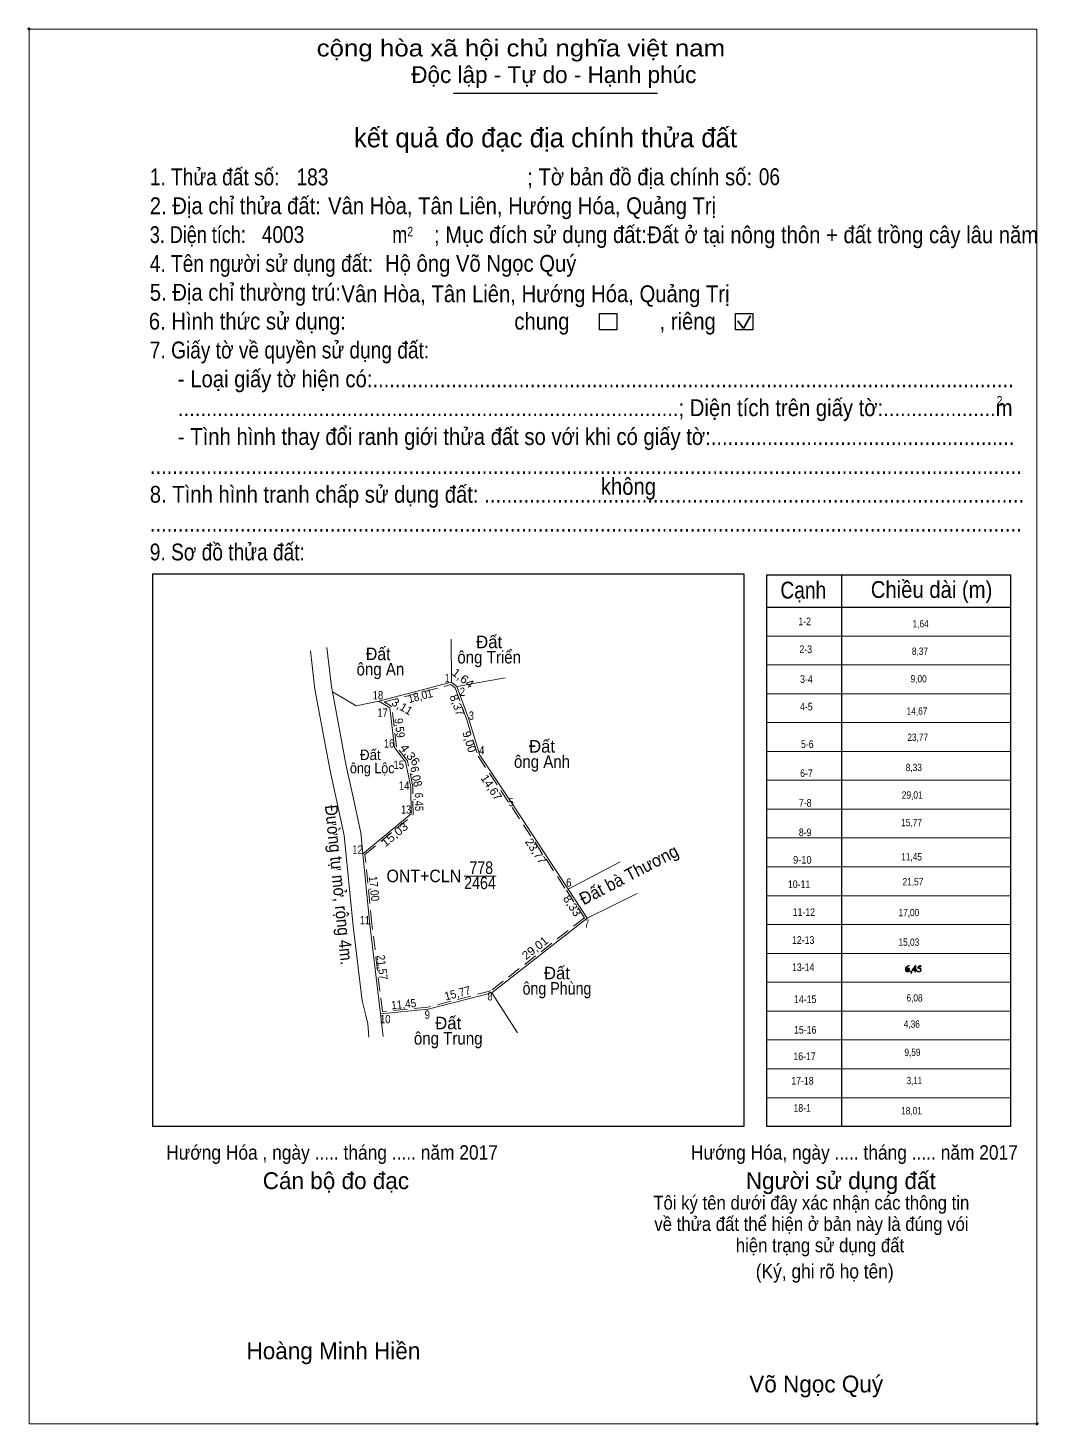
# Model space of a CAD drawing. Header units: metres. Extents: x 548794 to 550590, y 1837796 to 1838192.
# Drawn here: x 549607 to 549849, y 1837857.4 to 1838192.4 of the extents above; entities that cross this region are included whole.
import ezdxf
from ezdxf.enums import TextEntityAlignment as Align

# ---------------------------------------------------------------- set-up
doc = ezdxf.new("R2010")
doc.units = ezdxf.units.M
doc.header["$LTSCALE"] = 1.1
doc.header["$PDMODE"] = 32
doc.header["$PDSIZE"] = 0.55
doc.linetypes.add('MEDIUM_DASHED', pattern=[4.5, 3, -1.5])
for name, color, linetype, lineweight in [('1', 7, 'Continuous', 13), ('10', 7, 'Continuous', 13), ('32', 7, 'Continuous', 13), ('44', 7, 'Continuous', 13), ('61', 7, 'Continuous', 13), ('63', 7, 'Continuous', 13), ('7', 7, 'Continuous', 13)]:
    doc.layers.add(name, color=color, linetype=linetype, lineweight=lineweight)
doc.layers.add('30', color=7, linetype='Continuous')
doc.layers.add('6', color=7, linetype='Continuous')

msp = doc.modelspace()

# ---------------------------------------------------------------- hatches: boundary and pattern name
at = {"layer": '63'}
for points in [[(549818.19, 1837967.78), (549818.14, 1837967.77), (549818.1, 1837967.76), (549818.06, 1837967.76), (549817.89, 1837967.72), (549817.73, 1837967.66), (549817.59, 1837967.57), (549817.47, 1837967.46), (549817.36, 1837967.33), (549817.29, 1837967.19), (549817.25, 1837967.03), (549817.23, 1837966.86), (549817.24, 1837966.72), (549817.28, 1837966.59), (549817.32, 1837966.48), (549817.39, 1837966.38), (549817.47, 1837966.31), (549817.56, 1837966.26), (549817.65, 1837966.22), (549817.77, 1837966.22), (549817.87, 1837966.22), (549817.96, 1837966.25), (549818.05, 1837966.3), (549818.12, 1837966.37), (549818.17, 1837966.45), (549818.21, 1837966.53), (549818.24, 1837966.62), (549818.24, 1837966.73), (549818.24, 1837966.83), (549818.21, 1837966.92), (549818.18, 1837967.01), (549818.13, 1837967.08), (549818.06, 1837967.12), (549817.99, 1837967.17), (549817.91, 1837967.2), (549817.81, 1837967.2), (549817.65, 1837967.17), (549817.51, 1837967.11), (549817.53, 1837967.17), (549817.54, 1837967.22), (549817.58, 1837967.31), (549817.69, 1837967.47), (549817.72, 1837967.5), (549817.75, 1837967.53), (549817.82, 1837967.58), (549817.98, 1837967.67), (549818.08, 1837967.71), (549818.12, 1837967.72), (549818.15, 1837967.73), (549818.2, 1837967.73)], [(549817.49, 1837967.02), (549817.51, 1837967.03), (549817.61, 1837967.09), (549817.73, 1837967.1), (549817.86, 1837967.08), (549817.95, 1837967), (549818.01, 1837966.9), (549818.03, 1837966.75), (549818.04, 1837966.65), (549818.02, 1837966.5), (549817.98, 1837966.38), (549817.9, 1837966.31), (549817.81, 1837966.28), (549817.73, 1837966.28), (549817.65, 1837966.31), (549817.6, 1837966.36), (549817.55, 1837966.42), (549817.48, 1837966.59), (549817.46, 1837966.8), (549817.46, 1837966.87), (549817.47, 1837966.93)], [(549818.54, 1837965.89), (549818.63, 1837965.94), (549818.71, 1837966.03), (549818.77, 1837966.13), (549818.8, 1837966.22), (549818.79, 1837966.3), (549818.75, 1837966.38), (549818.69, 1837966.42), (549818.61, 1837966.45), (549818.56, 1837966.44), (549818.52, 1837966.41), (549818.49, 1837966.38), (549818.48, 1837966.32), (549818.49, 1837966.28), (549818.52, 1837966.24), (549818.6, 1837966.22), (549818.67, 1837966.22), (549818.7, 1837966.21), (549818.71, 1837966.18), (549818.69, 1837966.12), (549818.63, 1837966.04), (549818.57, 1837965.97), (549818.52, 1837965.94)], [(549818.91, 1837966.6), (549819.55, 1837966.6), (549819.55, 1837966.22), (549819.75, 1837966.22), (549819.75, 1837966.6), (549819.97, 1837966.6), (549819.97, 1837966.75), (549819.75, 1837966.75), (549819.75, 1837967.78), (549819.64, 1837967.78), (549818.91, 1837966.75)], [(549819.01, 1837966.75), (549819.55, 1837967.52), (549819.55, 1837966.75)], [(549820.45, 1837967.49), (549820.95, 1837967.49), (549821.05, 1837967.72), (549821.03, 1837967.74), (549820.99, 1837967.7), (549820.97, 1837967.68), (549820.94, 1837967.68), (549820.91, 1837967.68), (549820.9, 1837967.68), (549820.43, 1837967.68), (549820.18, 1837967.15), (549820.18, 1837967.13), (549820.18, 1837967.12), (549820.21, 1837967.12), (549820.44, 1837967.09), (549820.65, 1837967.01), (549820.74, 1837966.94), (549820.81, 1837966.86), (549820.85, 1837966.76), (549820.86, 1837966.66), (549820.84, 1837966.51), (549820.77, 1837966.38), (549820.67, 1837966.31), (549820.54, 1837966.28), (549820.48, 1837966.29), (549820.41, 1837966.33), (549820.29, 1837966.4), (549820.21, 1837966.42), (549820.17, 1837966.42), (549820.13, 1837966.4), (549820.11, 1837966.33), (549820.11, 1837966.32), (549820.15, 1837966.26), (549820.22, 1837966.23), (549820.4, 1837966.22), (549820.53, 1837966.22), (549820.64, 1837966.25), (549820.75, 1837966.29), (549820.84, 1837966.36), (549820.92, 1837966.43), (549820.97, 1837966.52), (549821.01, 1837966.62), (549821.02, 1837966.73), (549821.01, 1837966.87), (549820.97, 1837966.98), (549820.91, 1837967.08), (549820.83, 1837967.15), (549820.64, 1837967.24), (549820.36, 1837967.31)]]:
    msp.add_hatch(color=256, dxfattribs=at).paths.add_polyline_path(points)

# ---------------------------------------------------------------- linework, layer by layer
at = {"layer": '1'}
msp.add_lwpolyline([(549708.45, 1838035.62), (549709.74, 1838034.61), (549712.63, 1838026.75), (549715.28, 1838018.15), (549723.39, 1838005.92), (549736.43, 1837986.05), (549741, 1837979.09), (549718.13, 1837961.25), (549702.87, 1837957.28), (549691.47, 1837956.2), (549688.9, 1837977.62), (549687.21, 1837994.54), (549698.78, 1838004.14), (549698.69, 1838010.59), (549697.46, 1838016.54), (549694.77, 1838019.97), (549693.69, 1838029.5), (549691.02, 1838031.09)], close=True, dxfattribs=at)
at = {"layer": '1', "linetype": 'MEDIUM_DASHED'}
msp.add_lwpolyline([(549708.34, 1838035.07), (549709.32, 1838034.3), (549712.16, 1838026.59), (549714.82, 1838017.93), (549722.97, 1838005.64), (549736.01, 1837985.78), (549740.33, 1837979.2), (549717.9, 1837961.71), (549702.78, 1837957.77), (549691.91, 1837956.74), (549689.4, 1837977.67), (549687.73, 1837994.33), (549699.28, 1838003.91), (549699.19, 1838010.64), (549697.93, 1838016.76), (549695.25, 1838020.17), (549694.16, 1838029.8), (549692.3, 1838030.91)], close=True, dxfattribs=at)
at = {"layer": '10'}
for p, q in [((549708.39, 1838045.95), (549708.45, 1838035.62)), ((549709.74, 1838034.61), (549721.34, 1838036.7)), ((549709.74, 1838034.61), (549712.63, 1838026.75)), ((549736.43, 1837986.05), (549748.93, 1837992.58)), ((549741, 1837979.09), (549752.97, 1837985.03)), ((549741, 1837979.09), (549718.13, 1837961.25)), ((549718.13, 1837961.25), (549724.27, 1837951.64))]:
    msp.add_line(p, q, dxfattribs=at)
at = {"layer": '32'}
msp.add_line((549685.62, 1838029.95), (549679.92, 1838033.33), dxfattribs=at)
at = {"layer": '44'}
for p, q in [((549678.57, 1838043.97), (549679.68, 1838034.61)), ((549708.45, 1838035.62), (549709.74, 1838034.61)), ((549691.02, 1838031.09), (549685.62, 1838029.95)), ((549712.63, 1838026.75), (549715.28, 1838018.15)), ((549683.26, 1838015.62), (549684.73, 1838008.78)), ((549723.39, 1838005.92), (549715.28, 1838018.15)), ((549698.78, 1838004.14), (549687.21, 1837994.54)), ((549711.5, 1837989.17), (549719.17, 1837989.17)), ((549691.47, 1837956.2), (549692.12, 1837950.8))]:
    msp.add_line(p, q, dxfattribs=at)
for points in [[(549674.64, 1838043.11), (549675.72, 1838034), (549679.34, 1838014.83), (549682.75, 1837998.91), (549684.92, 1837977.18), (549687.07, 1837959.31)], [(549679.68, 1838034.61), (549679.92, 1838033.33), (549683.26, 1838015.62)], [(549684.73, 1838008.78), (549686.71, 1837999.53), (549687.21, 1837994.54)], [(549684.73, 1838008.78), (549686.71, 1837999.53), (549687.21, 1837994.54)]]:
    msp.add_lwpolyline(points, dxfattribs=at)
at = {"layer": '61'}
msp.add_line((549687.91, 1837955.77), (549687.07, 1837959.31), dxfattribs=at)
msp.add_lwpolyline([(549688.64, 1837950.6), (549688.4, 1837953.81), (549687.91, 1837955.77)], dxfattribs=at)
at = {"layer": '63'}
for p, q in [((549691.02, 1838031.09), (549708.45, 1838035.62)), ((549691.02, 1838031.09), (549693.69, 1838029.5)), ((549693.69, 1838029.5), (549694.77, 1838019.97)), ((549694.77, 1838019.97), (549697.46, 1838016.54)), ((549697.46, 1838016.54), (549698.69, 1838010.59)), ((549698.69, 1838010.59), (549698.78, 1838004.14))]:
    msp.add_line(p, q, dxfattribs=at)
for points in [[(549818.19, 1837967.78), (549818.14, 1837967.77), (549818.1, 1837967.76), (549818.06, 1837967.76), (549817.89, 1837967.72), (549817.73, 1837967.66), (549817.59, 1837967.57), (549817.47, 1837967.46), (549817.36, 1837967.33), (549817.29, 1837967.19), (549817.25, 1837967.03), (549817.23, 1837966.86), (549817.24, 1837966.72), (549817.28, 1837966.59), (549817.32, 1837966.48), (549817.39, 1837966.38), (549817.47, 1837966.31), (549817.56, 1837966.26), (549817.65, 1837966.22), (549817.77, 1837966.22), (549817.87, 1837966.22), (549817.96, 1837966.25), (549818.05, 1837966.3), (549818.12, 1837966.37), (549818.17, 1837966.45), (549818.21, 1837966.53), (549818.24, 1837966.62), (549818.24, 1837966.73), (549818.24, 1837966.83), (549818.21, 1837966.92), (549818.18, 1837967.01), (549818.13, 1837967.08), (549818.06, 1837967.12), (549817.99, 1837967.17), (549817.91, 1837967.2), (549817.81, 1837967.2), (549817.65, 1837967.17), (549817.51, 1837967.11), (549817.53, 1837967.17), (549817.54, 1837967.22), (549817.58, 1837967.31), (549817.69, 1837967.47), (549817.72, 1837967.5), (549817.75, 1837967.53), (549817.82, 1837967.58), (549817.98, 1837967.67), (549818.08, 1837967.71), (549818.12, 1837967.72), (549818.15, 1837967.73), (549818.2, 1837967.73)], [(549817.49, 1837967.02), (549817.51, 1837967.03), (549817.61, 1837967.09), (549817.73, 1837967.1), (549817.86, 1837967.08), (549817.95, 1837967), (549818.01, 1837966.9), (549818.03, 1837966.75), (549818.04, 1837966.65), (549818.02, 1837966.5), (549817.98, 1837966.38), (549817.9, 1837966.31), (549817.81, 1837966.28), (549817.73, 1837966.28), (549817.65, 1837966.31), (549817.6, 1837966.36), (549817.55, 1837966.42), (549817.48, 1837966.59), (549817.46, 1837966.8), (549817.46, 1837966.87), (549817.47, 1837966.93)], [(549818.54, 1837965.89), (549818.63, 1837965.94), (549818.71, 1837966.03), (549818.77, 1837966.13), (549818.8, 1837966.22), (549818.79, 1837966.3), (549818.75, 1837966.38), (549818.69, 1837966.42), (549818.61, 1837966.45), (549818.56, 1837966.44), (549818.52, 1837966.41), (549818.49, 1837966.38), (549818.48, 1837966.32), (549818.49, 1837966.28), (549818.52, 1837966.24), (549818.6, 1837966.22), (549818.67, 1837966.22), (549818.7, 1837966.21), (549818.71, 1837966.18), (549818.69, 1837966.12), (549818.63, 1837966.04), (549818.57, 1837965.97), (549818.52, 1837965.94)], [(549818.91, 1837966.6), (549819.55, 1837966.6), (549819.55, 1837966.22), (549819.75, 1837966.22), (549819.75, 1837966.6), (549819.97, 1837966.6), (549819.97, 1837966.75), (549819.75, 1837966.75), (549819.75, 1837967.78), (549819.64, 1837967.78), (549818.91, 1837966.75)], [(549819.01, 1837966.75), (549819.55, 1837967.52), (549819.55, 1837966.75)], [(549820.45, 1837967.49), (549820.95, 1837967.49), (549821.05, 1837967.72), (549821.03, 1837967.74), (549820.99, 1837967.7), (549820.97, 1837967.68), (549820.94, 1837967.68), (549820.91, 1837967.68), (549820.9, 1837967.68), (549820.43, 1837967.68), (549820.18, 1837967.15), (549820.18, 1837967.13), (549820.18, 1837967.12), (549820.21, 1837967.12), (549820.44, 1837967.09), (549820.65, 1837967.01), (549820.74, 1837966.94), (549820.81, 1837966.86), (549820.85, 1837966.76), (549820.86, 1837966.66), (549820.84, 1837966.51), (549820.77, 1837966.38), (549820.67, 1837966.31), (549820.54, 1837966.28), (549820.48, 1837966.29), (549820.41, 1837966.33), (549820.29, 1837966.4), (549820.21, 1837966.42), (549820.17, 1837966.42), (549820.13, 1837966.4), (549820.11, 1837966.33), (549820.11, 1837966.32), (549820.15, 1837966.26), (549820.22, 1837966.23), (549820.4, 1837966.22), (549820.53, 1837966.22), (549820.64, 1837966.25), (549820.75, 1837966.29), (549820.84, 1837966.36), (549820.92, 1837966.43), (549820.97, 1837966.52), (549821.01, 1837966.62), (549821.02, 1837966.73), (549821.01, 1837966.87), (549820.97, 1837966.98), (549820.91, 1837967.08), (549820.83, 1837967.15), (549820.64, 1837967.24), (549820.36, 1837967.31)]]:
    msp.add_lwpolyline(points, close=True, dxfattribs=at)
at = {"layer": '7', "lineweight": 25}
for p, q in [((549708.96, 1838176.76), (549757.81, 1838176.76)), ((549708.96, 1838176.76), (549757.81, 1838176.76)), ((549801.93, 1838061.33), (549801.93, 1837929.2)), ((549801.93, 1838061.33), (549801.93, 1837929.2)), ((549784.07, 1838053.61), (549842.48, 1838053.61)), ((549784.07, 1838053.61), (549842.48, 1838053.61))]:
    msp.add_line(p, q, dxfattribs=at)
at = {"layer": '7', "lineweight": 35}
for p, q in [((549778.46, 1838120.37), (549780.14, 1838123.37)), ((549778.46, 1838120.37), (549780.14, 1838123.37)), ((549777.09, 1838122.16), (549778.46, 1838120.37)), ((549777.09, 1838122.16), (549778.46, 1838120.37))]:
    msp.add_line(p, q, dxfattribs=at)
at = {"layer": '7'}
for p, q in [((549784.07, 1838046.7), (549842.48, 1838046.7)), ((549784.07, 1838046.7), (549842.48, 1838046.7)), ((549784.07, 1838039.79), (549842.48, 1838039.79)), ((549784.07, 1838039.79), (549842.48, 1838039.79)), ((549784.07, 1838032.88), (549842.48, 1838032.88)), ((549784.07, 1838032.88), (549842.48, 1838032.88)), ((549784.07, 1838025.96), (549842.48, 1838025.96)), ((549784.07, 1838025.96), (549842.48, 1838025.96)), ((549784.07, 1838019.05), (549842.48, 1838019.05)), ((549784.07, 1838019.05), (549842.48, 1838019.05)), ((549784.07, 1838012.14), (549842.48, 1838012.14)), ((549784.07, 1838012.14), (549842.48, 1838012.14)), ((549784.07, 1838005.23), (549842.48, 1838005.23)), ((549784.07, 1838005.23), (549842.48, 1838005.23)), ((549784.07, 1837998.32), (549842.48, 1837998.32)), ((549784.07, 1837991.4), (549842.48, 1837991.4)), ((549784.07, 1837991.4), (549842.48, 1837991.4)), ((549784.07, 1837984.49), (549842.48, 1837984.49)), ((549784.07, 1837984.49), (549842.48, 1837984.49)), ((549784.07, 1837977.58), (549842.48, 1837977.58)), ((549784.07, 1837977.58), (549842.48, 1837977.58)), ((549784.07, 1837970.67), (549842.48, 1837970.67)), ((549784.07, 1837970.67), (549842.48, 1837970.67)), ((549784.07, 1837963.76), (549842.48, 1837963.76)), ((549784.07, 1837963.76), (549842.48, 1837963.76)), ((549784.07, 1837956.84), (549842.48, 1837956.84)), ((549784.07, 1837956.84), (549842.48, 1837956.84)), ((549784.07, 1837949.93), (549842.48, 1837949.93)), ((549784.07, 1837949.93), (549842.48, 1837949.93)), ((549784.07, 1837943.02), (549842.48, 1837943.02)), ((549784.07, 1837943.02), (549842.48, 1837943.02)), ((549784.07, 1837936.11), (549842.48, 1837936.11)), ((549784.07, 1837936.11), (549842.48, 1837936.11))]:
    msp.add_line(p, q, dxfattribs=at)
msp.add_lwpolyline([(549607.23, 1838192.08), (549848.77, 1838192.08), (549848.77, 1837858), (549607.23, 1837858)], close=True, dxfattribs=at)
msp.add_lwpolyline([(549607.23, 1838192.08), (549848.77, 1838192.08), (549848.77, 1837858), (549607.23, 1837858)], close=True, dxfattribs=at)
at = {"layer": '7', "lineweight": 25}
for points in [[(549743.91, 1838123.94), (549748.06, 1838123.94), (549748.06, 1838120.08), (549743.91, 1838120.08)], [(549743.91, 1838123.94), (549748.06, 1838123.94), (549748.06, 1838120.08), (549743.91, 1838120.08)], [(549776.55, 1838123.94), (549780.7, 1838123.94), (549780.7, 1838120.08), (549776.55, 1838120.08)], [(549776.55, 1838123.94), (549780.7, 1838123.94), (549780.7, 1838120.08), (549776.55, 1838120.08)], [(549636.85, 1838061.56), (549778.54, 1838061.56), (549778.54, 1837929.2), (549636.85, 1837929.2)], [(549636.85, 1838061.56), (549778.54, 1838061.56), (549778.54, 1837929.2), (549636.85, 1837929.2)], [(549784.07, 1838061.33), (549842.48, 1838061.33), (549842.48, 1837929.2), (549784.07, 1837929.2)], [(549784.07, 1838061.33), (549842.48, 1838061.33), (549842.48, 1837929.2), (549784.07, 1837929.2)]]:
    msp.add_lwpolyline(points, close=True, dxfattribs=at)
at = {"layer": '7'}
for p in [(549607.23, 1838192.08), (549848.77, 1837858)]:
    msp.add_point(p, dxfattribs=at)

# ---------------------------------------------------------------- texts
at = {"layer": '1'}
for s, width, p in [('778', 0.85, (549715.595, 1837989.7)), ('ONT+CLN', 0.95, (549701.84, 1837987.73)), ('2464', 0.85, (549715.295, 1837986.06))]:
    msp.add_text(s, height=3, dxfattribs=dict(at, width=width)).set_placement(p, align=Align.CENTER)
at = {"layer": '1', "width": 0.9}
msp.add_text('Hướng Hóa , ngày ..... tháng ..... năm 2017', height=3.456, dxfattribs=at).set_placement((549640.09, 1837921.26))
at = {"layer": '1'}
for s, p in [('Hoàng Minh Hiền', (549659.34, 1837873.46)), ('Võ Ngọc Quý', (549779.84, 1837865.51))]:
    msp.add_text(s, height=4.032, dxfattribs=at).set_placement(p)
at = {"layer": '30'}
for s, height, width, p in [('1-2', 1.843, 0.85, (549794.63, 1838049.28)), ('1-2', 1.843, 0.85, (549794.63, 1838049.28)), ('2-3', 1.843, 0.85, (549794.88, 1838042.6)), ('2-3', 1.843, 0.85, (549794.88, 1838042.6)), ('3-4', 1.843, 0.85, (549795.04, 1838035.46)), ('3-4', 1.843, 0.85, (549795.04, 1838035.46)), ('4-5', 1.843, 0.85, (549795.03, 1838028.86)), ('4-5', 1.843, 0.85, (549795.03, 1838028.86)), ('5-6', 1.843, 0.85, (549795.26, 1838019.88)), ('5-6', 1.843, 0.85, (549795.26, 1838019.88)), ('6-7', 1.843, 0.85, (549795.05, 1838012.91)), ('7-8', 1.843, 0.85, (549794.76, 1838005.82)), ('8-9', 1.843, 0.85, (549794.75, 1837998.74)), ('9-10', 1.84, 0.9, (549794.77, 1837992.17)), ('10-11', 1.84, 0.85, (549794.45, 1837986.31)), ('11-12', 1.84, 0.85, (549795.59, 1837979.63)), ('12-13', 1.84, 0.85, (549795.43, 1837972.95)), ('13-14', 1.84, 0.85, (549795.43, 1837966.43)), ('14-15', 1.84, 0.85, (549795.91, 1837958.78)), ('15-16', 1.84, 0.85, (549795.91, 1837951.45)), ('16-17', 1.84, 0.85, (549795.75, 1837945.1)), ('17-18', 1.84, 0.85, (549795.26, 1837939.24)), ('18-1', 1.84, 0.85, (549794.61, 1837932.72))]:
    msp.add_text(s, height=height, dxfattribs=dict(at, width=width)).set_placement(p, align=Align.RIGHT)
at = {"layer": '44'}
for s, rotation, width, p in [('Đường tự mở, rộng 4m.', 275.703, 0.9, (549680.023, 1837986.944)), ('Đất bà Thương', 27.583, 0.95, (549751.655, 1837988.175))]:
    msp.add_text(s, height=3, rotation=rotation, dxfattribs=dict(at, width=width)).set_placement(p, align=Align.CENTER)
at = {"layer": '6', "width": 0.9}
for s, p in [('Đất ở tại nông thôn + đất trồng cây lâu năm', (549755.39, 1838140.8)), ('Hộ ông Võ Ngọc Quý', (549692.54, 1838133.95))]:
    msp.add_text(s, height=4.032, dxfattribs=at).set_placement(p)
at = {"layer": '63'}
for s, height, width, p in [('1,64', 1.75, 0.85, (549822.84, 1838048.77)), ('8,37', 1.75, 0.85, (549822.67, 1838042.18)), (' 1', 2, 0.75, (549707.97, 1838035.62)), ('9,00', 1.75, 0.85, (549822.35, 1838035.58)), (' 18', 2, 0.85, (549692.1, 1838031.51)), (' 2', 2, 0.85, (549711.71, 1838032.35)), (' 17', 2, 0.85, (549693.21, 1838027.35)), ('14,67', 1.75, 0.85, (549822.52, 1838027.85)), (' 3', 2, 0.8, (549713.82, 1838026.63)), ('23,77', 1.75, 0.85, (549822.69, 1838021.58)), (' 16', 2, 0.85, (549694.77, 1838019.97)), (' 4', 2, 0.85, (549716.35, 1838018.32)), (' 15', 2, 0.85, (549697.1, 1838014.87)), ('8,33', 1.75, 0.85, (549821.21, 1838014.34)), (' 14', 2, 0.85, (549698.39, 1838009.87)), ('29,01', 1.75, 0.85, (549821.38, 1838007.74)), (' 13', 2, 0.8, (549698.78, 1838004.14)), (' 5', 2, 0.8, (549723.39, 1838005.92)), ('15,77', 1.75, 0.85, (549821.22, 1838001.14)), (' 12', 2, 0.85, (549687.21, 1837994.54)), ('11,45', 1.75, 0.85, (549821.21, 1837992.93)), (' 6', 2, 0.85, (549737.21, 1837986.65)), ('21,57', 1.75, 0.85, (549821.55, 1837986.98)), (' 11', 2, 0.8, (549688.9, 1837977.62)), (' 7', 2, 0.8, (549741.48, 1837976.77)), ('17,00', 1.75, 0.85, (549820.57, 1837979.58)), ('15,03', 1.75, 0.85, (549820.57, 1837972.49)), (' 8', 2, 0.8, (549718.3, 1837959.4)), ('6,08', 1.75, 0.85, (549821.38, 1837959.14)), (' 10', 2, 0.85, (549693.85, 1837953.94)), (' 9', 2, 0.85, (549703.29, 1837955.01)), ('4,36', 1.75, 0.85, (549820.72, 1837952.87)), ('9,59', 1.75, 0.85, (549820.88, 1837946.11)), ('3,11', 1.75, 0.8, (549821.22, 1837939.35)), ('18,01', 1.75, 0.85, (549821.22, 1837932.11))]:
    msp.add_text(s, height=height, dxfattribs=dict(at, width=width)).set_placement(p, align=Align.RIGHT)
for p in [(549717.485, 1838043.78), (549730.165, 1838018.77), (549733.735, 1837964.46), (549707.675, 1837952.49)]:
    msp.add_text('Đất', height=3, dxfattribs=at).set_placement(p, align=Align.CENTER)
for s, height, width, p in [('Đất ', 3, 0.95, (549691.43, 1838040.92)), ('ông Triển', 3, 0.9, (549717.495, 1838040.12)), ('ông An', 3, 0.9, (549691.43, 1838037.26)), ('Đất ', 2.5, 0.95, (549689.46, 1838016.98)), ('ông Lộc', 2.5, 0.9, (549689.465, 1838013.82)), ('ông Anh', 3, 0.9, (549730.17, 1838015.11)), ('ông Phùng', 3, 0.85, (549733.745, 1837960.8)), ('ông Trung', 3, 0.9, (549707.68, 1837948.83))]:
    msp.add_text(s, height=height, dxfattribs=dict(at, width=width)).set_placement(p, align=Align.CENTER)
for s, rotation, width, p in [('1,64', 321.941, 1.1, (549710.609, 1838035.82)), ('18,01', 14.569, 0.9, (549701.238, 1838031.379)), ('9,59', 276.466, 0.9, (549695.064, 1838024.558)), ('4,36', 308.106, 1.1, (549697.743, 1838017.622)), ('6,08', 281.68, 0.95, (549699.02, 1838012.837)), ('6,45', 270.799, 0.85, (549699.691, 1838006.934)), ('15,03', 39.684, 1.1, (549695.431, 1837998.389)), ('17,00', 275.704, 0.9, (549688.949, 1837986.089)), ('8,33', 303.289, 1.05, (549736.573, 1837981.559)), ('29,01', 37.956, 1.05, (549729.1, 1837971.18)), ('21,57', 276.842, 0.9, (549690.846, 1837967.204)), ('15,77', 14.583, 0.95, (549710.158, 1837960.168)), ('11,45', 5.412, 0.9, (549697.096, 1837957.529))]:
    msp.add_text(s, height=2, rotation=rotation, dxfattribs=dict(at, width=width)).set_placement(p, align=Align.CENTER)
for s, rotation, p in [('8,37', 290.188, (549708.872, 1838029.795)), ('3,11', 329.226, (549696.143, 1838028.969)), ('9,00', 287.126, (549711.794, 1838021.084)), ('14,67', 303.549, (549717.201, 1838009.868)), ('23,77', 303.276, (549727.834, 1837994.614))]:
    msp.add_text(s, height=2, rotation=rotation, dxfattribs=at).set_placement(p, align=Align.CENTER)
at = {"layer": '7'}
for s, height, width, p in [('cộng hòa xã hội chủ nghĩa việt nam', 4.032, 1.15, (549676.15, 1838185.53)), ('cộng hòa xã hội chủ nghĩa việt nam', 4.032, 1.15, (549676.15, 1838185.53)), ('1. Thửa đất số:', 4.032, 0.85, (549636.16, 1838154.66)), ('1. Thửa đất số:', 4.032, 0.85, (549636.16, 1838154.66)), ('183', 4.032, 0.85, (549671.32, 1838154.66)), ('; Tờ bản đồ địa chính số:', 4.032, 0.9, (549726.61, 1838154.66)), ('; Tờ bản đồ địa chính số:', 4.032, 0.9, (549726.61, 1838154.66)), ('06', 4.032, 0.85, (549782.11, 1838154.71)), ('2. Địa chỉ thửa đất:', 4.032, 0.9, (549636.16, 1838147.75)), ('2. Địa chỉ thửa đất:', 4.032, 0.9, (549636.16, 1838147.75)), ('Vân Hòa, Tân Liên, Hướng Hóa, Quảng Trị', 4.032, 0.9, (549678.89, 1838147.75)), ('3. Diện tích:', 4.032, 0.8, (549636.16, 1838140.84)), ('3. Diện tích:', 4.032, 0.8, (549636.16, 1838140.84)), ('4003', 4.032, 0.85, (549662.99, 1838140.86)), ('m', 4.032, 0.8, (549694.27, 1838140.84)), ('m', 4.032, 0.8, (549694.27, 1838140.84)), ('2', 2.304, 0.8, (549697.9, 1838142.45)), ('2', 2.304, 0.8, (549697.9, 1838142.45)), ('; Mục đích sử dụng đất:', 4.032, 0.9, (549704.27, 1838140.84)), ('; Mục đích sử dụng đất:', 4.032, 0.9, (549704.27, 1838140.84)), ('4. Tên người sử dụng đất:', 4.032, 0.85, (549636.16, 1838133.93)), ('4. Tên người sử dụng đất:', 4.032, 0.85, (549636.16, 1838133.93)), ('5. Địa chỉ thường trú:', 4.032, 0.9, (549636.16, 1838127.02)), ('5. Địa chỉ thường trú:', 4.032, 0.9, (549636.16, 1838127.02)), ('Vân Hòa, Tân Liên, Hướng Hóa, Quảng Trị', 4.032, 0.9, (549682.09, 1838126.67)), ('6. Hình thức sử dụng:', 4.032, 0.9, (549635.92, 1838120.1)), ('6. Hình thức sử dụng:', 4.032, 0.9, (549635.92, 1838120.1)), ('chung                , riêng', 4.032, 0.9, (549723.53, 1838120.1)), ('chung                , riêng', 4.032, 0.9, (549723.53, 1838120.1)), ('7. Giấy tờ về quyền sử dụng đất:', 4.032, 0.85, (549636.16, 1838113.19)), ('7. Giấy tờ về quyền sử dụng đất:', 4.032, 0.85, (549636.16, 1838113.19)), ('     - Loại giấy tờ hiện có:..................................................................................................................', 4.032, 0.9, (549636.16, 1838106.28)), ('     - Loại giấy tờ hiện có:..................................................................................................................', 4.032, 0.9, (549636.16, 1838106.28)), ('     .........................................................................................; Diện tích trên giấy tờ:....................m', 4.032, 0.9, (549636.16, 1838099.37)), ('     .........................................................................................; Diện tích trên giấy tờ:....................m', 4.032, 0.9, (549636.16, 1838099.37)), ('2', 2.304, 0.8, (549839.14, 1838101.9)), ('2', 2.304, 0.8, (549839.14, 1838101.9)), ('     - Tình hình thay đổi ranh giới thửa đất so với khi có giấy tờ:......................................................', 4.032, 0.9, (549636.16, 1838092.46)), ('...........................................................................................................................................................', 4.032, 0.9, (549636.16, 1838085.54)), ('8. Tình hình tranh chấp sử dụng đất: ................................................................................................', 4.032, 0.9, (549636.16, 1838078.63)), ('8. Tình hình tranh chấp sử dụng đất: ................................................................................................', 4.032, 0.9, (549636.16, 1838078.63)), ('không', 4.032, 0.9, (549744.26, 1838080.53)), ('không', 4.032, 0.9, (549744.26, 1838080.53)), ('9. Sơ đồ thửa đất:', 4.032, 0.85, (549636.16, 1838064.81)), ('9. Sơ đồ thửa đất:', 4.032, 0.85, (549636.16, 1838064.81)), ('...........................................................................................................................................................', 4.032, 0.9, (549636.16, 1838071.72)), ('...........................................................................................................................................................', 4.032, 0.9, (549636.16, 1838071.72)), ('Cạnh', 4.032, 0.85, (549787.3, 1838055.68)), ('Cạnh', 4.032, 0.85, (549787.3, 1838055.68)), ('Chiều dài (m)', 4.032, 0.9, (549808.96, 1838055.82)), ('Chiều dài (m)', 4.032, 0.9, (549808.96, 1838055.82)), ('Hướng Hóa, ngày ..... tháng ..... năm 2017', 3.456, 0.9, (549765.86, 1837921.26)), ('(Ký, ghi rõ họ tên)', 3.456, 0.9, (549781.39, 1837892.81)), ('(Ký, ghi rõ họ tên)', 3.456, 0.9, (549781.39, 1837892.81))]:
    msp.add_text(s, height=height, dxfattribs=dict(at, width=width)).set_placement(p)
for s, p in [('Độc lập - Tự do - Hạnh phúc', (549698.82, 1838179.17)), ('Độc lập - Tự do - Hạnh phúc', (549698.82, 1838179.17)), ('Cán bộ đo đạc', (549663.23, 1837914.21)), ('Cán bộ đo đạc', (549663.23, 1837914.21)), ('Người sử dụng đất', (549779, 1837914.21)), ('Người sử dụng đất', (549779, 1837914.21))]:
    msp.add_text(s, height=4.032, dxfattribs=at).set_placement(p)
for s, height, p in [('kết quả đo đạc địa chính thửa đất', 4.608, (549730.985, 1838163.76)), ('kết quả đo đạc địa chính thửa đất', 4.608, (549730.985, 1838163.76)), ('.', 1.152, (549848.792, 1837857.45)), ('.', 1.152, (549848.792, 1837857.45))]:
    msp.add_text(s, height=height, dxfattribs=at).set_placement(p, align=Align.CENTER)
at = {"layer": '7', "width": 0.9}
for s, p in [('Tôi ký tên dưới đây xác nhận các thông tin', (549794.7, 1837909.29)), ('Tôi ký tên dưới đây xác nhận các thông tin', (549794.7, 1837909.29)), ('về thửa đất thể hiện ở bản này là đúng vói', (549794.735, 1837904.19)), ('về thửa đất thể hiện ở bản này là đúng vói', (549794.735, 1837904.19)), ('hiện trạng sử dụng đất', (549796.785, 1837899.09)), ('hiện trạng sử dụng đất', (549796.785, 1837899.09))]:
    msp.add_text(s, height=3.331, dxfattribs=at).set_placement(p, align=Align.CENTER)

doc.saveas('drawing.dxf')
